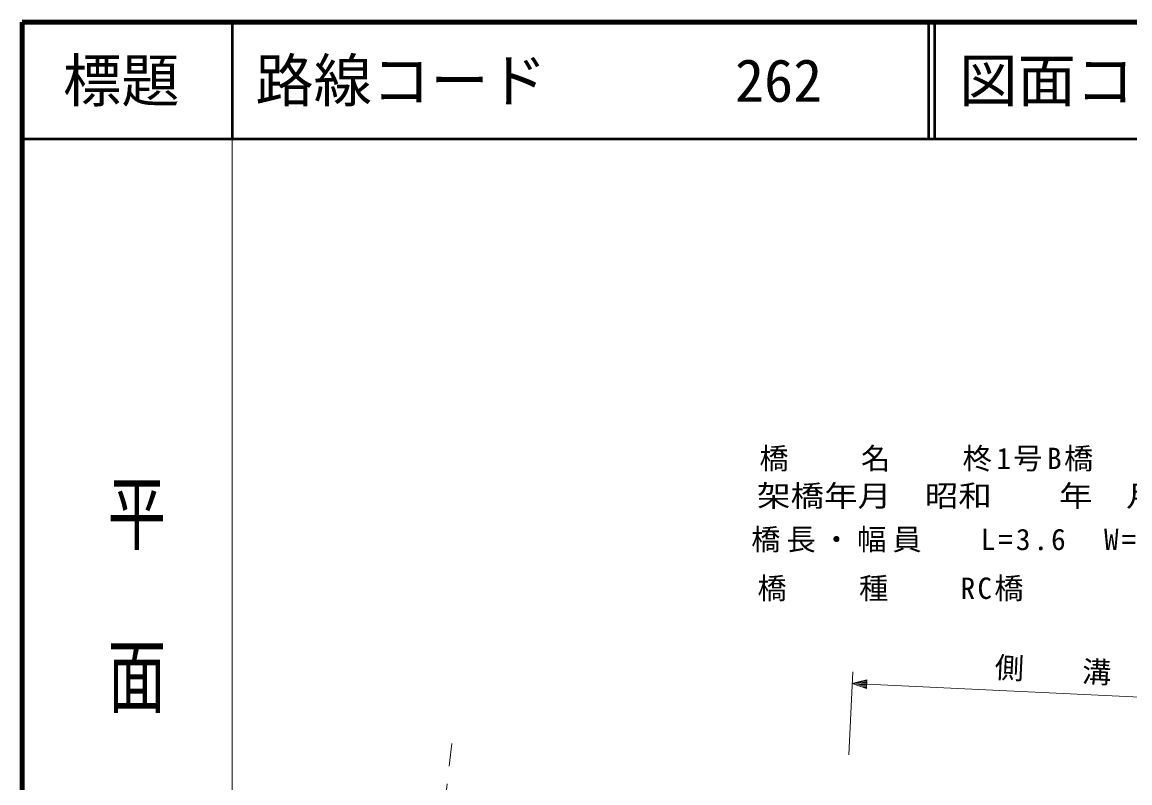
# Model space of a CAD drawing. Units: millimetres, scale not verified. Extents: x 40000 to 680000, y 20000 to 380000.
# Drawn here: x 40000 to 135008, y 314761 to 380000 of the extents above; entities that cross this region are included whole.
import ezdxf
from ezdxf.enums import TextEntityAlignment as Align

# ---------------------------------------------------------------- set-up
doc = ezdxf.new("R2010")
doc.units = ezdxf.units.MM
doc.header["$LTSCALE"] = 1000
doc.linetypes.add('CHAIN', pattern=[18.5, 12, -1.5, 3.5, -1.5])
for name, color, linetype, lineweight in [('M-BMK', 2, 'CHAIN', 13), ('M-STR-HTXT', 7, 'Continuous', 13), ('M-TTL', 2, 'Continuous', 140), ('M-TTL-BAND', 7, 'Continuous', 13), ('M-TTL-LINE', 7, 'Continuous', 50)]:
    doc.layers.add(name, color=color, linetype=linetype, lineweight=lineweight)
doc.layers.add('M-TTL-TXT', color=7, linetype='Continuous')
doc.styles.add('@ＭＳ ゴシック', font='')
doc.styles.add('ＭＳ ゴシック', font='')
doc.styles.get('@ＭＳ ゴシック').set_extended_font_data('@MS Gothic')
doc.styles.get('ＭＳ ゴシック').set_extended_font_data('MS Gothic')

msp = doc.modelspace()

# ---------------------------------------------------------------- linework, layer by layer
at = {"layer": 'M-BMK'}
msp.add_line((72335, 279430), (76864, 318143), dxfattribs=at)
at = {"layer": 'M-STR-HTXT'}
for p, q in [((110904, 317170), (111241, 324289)), ((111194, 323290), (112460, 323606)), ((111194, 323290), (112425, 322857)), ((111194, 323290), (112442, 323231)), ((112439, 323157), (111440, 323204)), ((112446, 323306), (111447, 323354)), ((111686, 323117), (112435, 323082)), ((111700, 323417), (112450, 323381)), ((112432, 323007), (111932, 323030)), ((112453, 323456), (111954, 323480)), ((112207, 323543), (112457, 323531)), ((112425, 322857), (112460, 323606)), ((112442, 323231), (154183, 321257)), ((112179, 322944), (112428, 322932))]:
    msp.add_line(p, q, dxfattribs=at)
at = {"layer": 'M-TTL'}
for p, q in [((40000, 380000), (40000, 20000)), ((680000, 380000), (40000, 380000))]:
    msp.add_line(p, q, dxfattribs=at)
at = {"layer": 'M-TTL-BAND'}
msp.add_line((58000, 370000), (58000, 20000), dxfattribs=at)
at = {"layer": 'M-TTL-LINE'}
for p, q in [((58000, 380000), (58000, 370000)), ((117750, 380000), (117750, 370000)), ((118250, 380000), (118250, 370000)), ((40000, 370000), (680000, 370000))]:
    msp.add_line(p, q, dxfattribs=at)

# ---------------------------------------------------------------- texts
at = {"layer": 'M-STR-HTXT', "style": 'ＭＳ ゴシック', "width": 1.15}
msp.add_text('架橋年月\u3000昭和\u3000\u3000年\u3000月', height=1835, dxfattribs=at).set_placement((120296, 337908), align=Align.BOTTOM_CENTER)
msp.add_text('架橋年月\u3000昭和\u3000\u3000年\u3000月', height=1835, dxfattribs=at).set_placement((120296, 337908), align=Align.BOTTOM_CENTER)
at = {"layer": 'M-STR-HTXT', "style": 'ＭＳ ゴシック'}
msp.add_text('側\u3000\u3000溝  L=45.0', height=1833, rotation=357.292, dxfattribs=at).set_placement((133337, 322744), align=Align.BOTTOM_CENTER)
at = {"layer": 'M-STR-HTXT', "char_height": 1835, "style": 'ＭＳ ゴシック'}
for s, insert, attachment_point in [('\\T1.16;橋\u3000\u3000名\u3000\u3000柊1号B橋', (103237, 341445), 7), ('\\T1.21;橋長・幅員\u3000\\~L=3.6\u3000W=(22.5)', (123706, 334233), 8), ('\\T1.21;橋長・幅員\u3000\\~L=3.6\u3000W=(22.5)', (123706, 334232), 8), ('\\T1.16;橋\u3000\u3000種\u3000\u3000RC橋', (114678, 330331), 8), ('\\T1.16;橋\u3000\u3000種\u3000\u3000RC橋', (114678, 330331), 8)]:
    msp.add_mtext(s, dxfattribs=dict(at, insert=insert, attachment_point=attachment_point))
at = {"layer": 'M-TTL-BAND', "style": '@ＭＳ ゴシック', "width": 1.4}
msp.add_text('平  面  図', height=3666, rotation=270, dxfattribs=at).set_placement((49777, 306475), align=Align.MIDDLE_RIGHT)
at = {"layer": 'M-TTL-TXT', "style": 'ＭＳ ゴシック'}
msp.add_text('標題', height=3666, dxfattribs=at).set_placement((48500, 375000), align=Align.MIDDLE_CENTER)
for s, p in [('路線コード', (60000, 375000)), ('262', (101142, 375000)), ('図面コード', (120380, 375000))]:
    msp.add_text(s, height=3666, dxfattribs=at).set_placement(p, align=Align.MIDDLE_LEFT)

doc.saveas('drawing.dxf')
